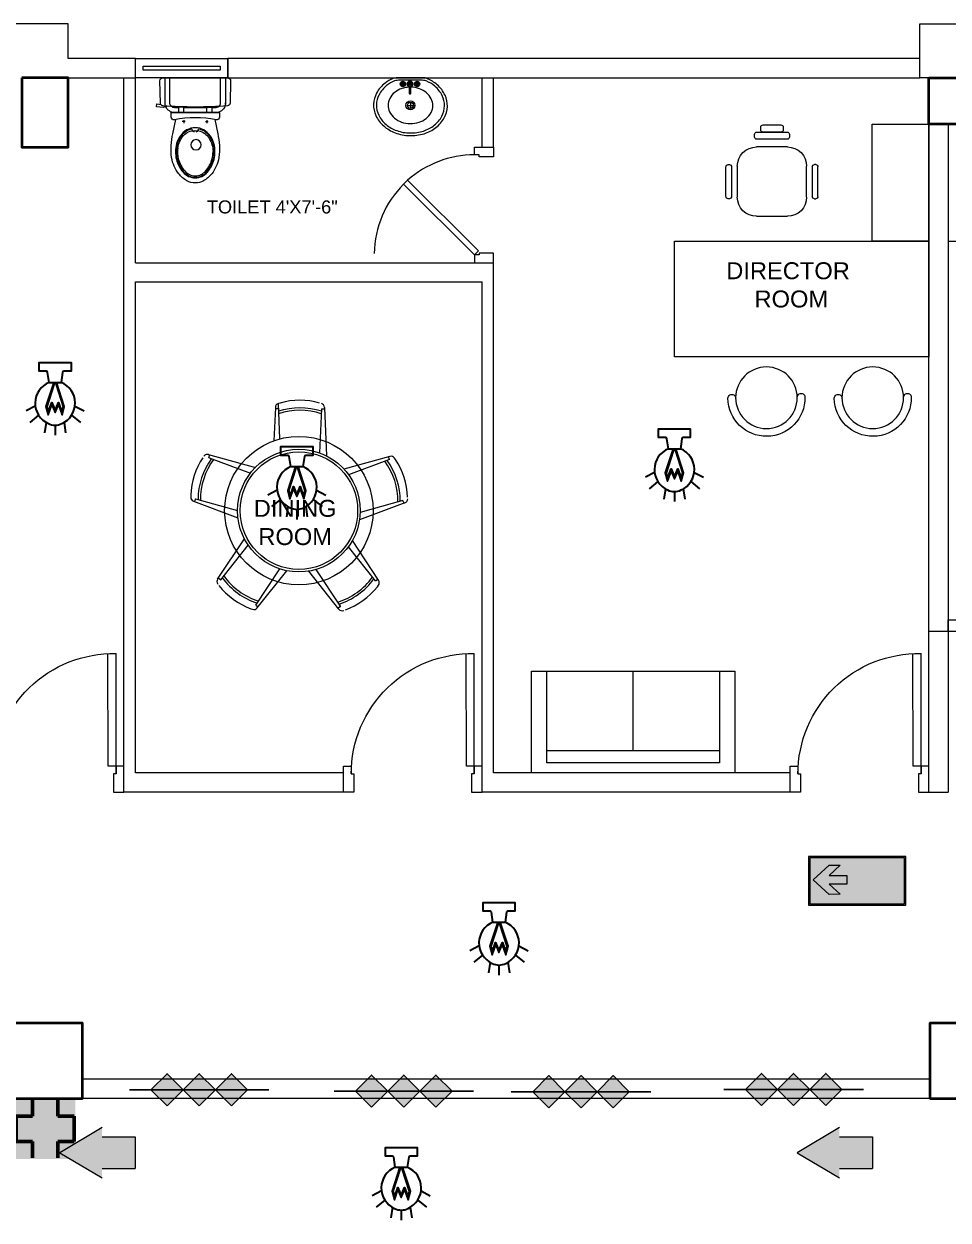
# Model space of a CAD drawing. Header units: inches. Extents: x -250485 to 735580, y -140410 to 288049.
# Drawn here: x 31595.5 to 31835.4, y 21555.8 to 21866.4 of the extents above; entities that cross this region are included whole.
import ezdxf

# ---------------------------------------------------------------- set-up
doc = ezdxf.new("R2010")
doc.units = ezdxf.units.IN
doc.header["$MEASUREMENT"] = 0
doc.layers.get('0').update_dxf_attribs({"lineweight": 0})
for name, color, linetype, lineweight in [('A column', 106, 'Continuous', 40), ('A toilet', 30, 'Continuous', 0), ('coloum', 220, 'Continuous', 0), ('DIM 01', 250, 'Continuous', 9), ('DOOR', 222, 'Continuous', 0), ('Emergency Light', 251, 'Continuous', 15), ('evacuation plan', 162, 'Continuous', 13), ('FIXTURE', 152, 'Continuous', 0), ('FURNITURE', 144, 'Continuous', 0), ('ILLUSTR-FURNITURE', 34, 'Continuous', 0), ('Layer1', 134, 'Continuous', 0), ('wall', 7, 'Continuous', 0), ('WIN-1', 8, 'Continuous', 0)]:
    doc.layers.add(name, color=color, linetype=linetype, lineweight=lineweight)
doc.layers.add('fire rated wall', color=7, linetype='Continuous')
doc.styles.add('style1', font='arial.ttf')

# ---------------------------------------------------------------- blocks, each defined once
blk = doc.blocks.new('COMOD-S')
at = {"layer": 'FIXTURE'}
for p, q in [((-7.851774782912543, -1.02650963072e-05), (-7.851735903147612, -5.420270793580356)), ((-2.980266820119254, -7.761531723411053), (2.98028739128722, -7.761575710377201)), ((-2.635248372074528, -11.37153187333865), (-3.357251115464293, -11.37153156077079)), ((-2.996256446642775, -11.01053720399181), (-2.996256795457981, -11.7325399841543)), ((2.635307008229659, -11.3715342267908), (3.357309787341478, -11.371534575606)), ((2.996315431087822, -11.01053990625917), (2.996315119045277, -11.73254264964896))]:
    blk.add_line(p, q, dxfattribs=at)
for points in [[(8.466115413330696, -3.7910016317e-06), (-8.466115413330696, 3.7910016317e-06, 0.4212030000000001), (-9.187939493455216, -0.7391849111321563), (-9.049432809192096, -6.556258540615999, 0.384529), (-8.384318590469347, -7.258913271814094, 0.020097), (-3.09528863056e-05, -7.580994494571768, 0.020097), (8.3842707549785, -7.258920782898599, 0.384529), (9.049371827989999, -6.556266664228589), (9.187897519005816, -0.7391931550439494, 0.4212030000000001)], [(6.277009058444889, -9.025002807595227), (-6.276989580476452, -9.024997192405408), (-6.276990126813558, -10.20236750194419, 0.472458), (-5.415280292526064, -10.91072351929585, -0.09765599999999999), (5.415339400422283, -10.91075589607317, 0.472458), (6.27700851315842, -10.20240066145447)], [(4.34377398051e-05, -25.95593637098375, -0.221073), (-3.15402373388872, -24.51771327987967, -0.102493), (-4.909556629451429, -21.19073525580029, -0.121565), (-4.837353099521152, -17.03922980011975, -0.187395), (-2.2381608974284, -13.5375403115363, -0.126952), (7.9815123115e-06, -12.95994185797292, -0.126952), (2.23820383269566, -13.53754232142648, -0.187395), (4.837406684684708, -17.03923413299333, -0.121565), (4.909606475883066, -21.1907396511873, -0.102493), (3.154056837189386, -24.5177161187313, -0.221073)]]:
    blk.add_lwpolyline(points, format="xyb", close=True, dxfattribs=at)
for points in [[(-6.201606088070037, -7.407861986328043, -0.203745), (-6.588310735445219, -6.498063157105434), (-6.588307850365026, -3.83562794468e-05)], [(6.201558159596827, -7.407826237494987, 0.203745), (6.588222295550308, -6.498041533187915), (6.588225217403162, -3.04869238335e-05)], [(7.718013248640176, -7.309281222153571, 0.08190599999999999), (7.851730562702413, -6.498042080050254), (7.85173348350463, -1.72792242665e-05)], [(-7.851735903147612, -5.420270793580356), (-7.851777859736017, -6.859029542475241), (-7.85177770371476, -6.497993731843053, 0.081902), (-7.717992248807689, -7.309232988992448)], [(-7.717992248807689, -7.309232988992448, 0.32142), (-5.324776090717392, -9.024997604784856), (5.324726689235291, -9.025043693573023, 0.300027), (7.647574199494102, -7.493317619853313)], [(-6.276906213111432, -7.328554441320988, 0.216674), (-5.324775507607597, -7.761530672762773), (-4.316073134046177, -7.761531109307043)], [(4.316121250060092, -7.761534990401856), (5.324754780418345, -7.761535426946237, 0.194092), (6.201558159596827, -7.407826237494987)], [(7.647574199494102, -7.493317619853313, 0.019656), (7.718013248640176, -7.309281222153571)], [(-5.081139350582986, -10.84700499755388), (-5.831512102264441, -14.49862078895069, 0.088113), (-6.132440064266348, -20.7227666365477, 0.124068), (-4.269080217422185, -24.95422775169004, 0.086475), (-2.145060718128746, -26.76851037853658, 0.130408), (1.5242279972e-06, -27.2916325081535, 0.130408), (2.145064256712146, -26.76851230752675, 0.086475), (4.269085398694159, -24.95423159233485, 0.124068), (6.13246280764963, -20.72277216243242, 0.088113), (5.831526660572336, -14.49862601802727), (5.08129490011143, -10.84703708592826)], [(0.9930740336199846, -13.25269704393243, -0.0697732393912804), (2.146443237310279, -13.69294900560086, -0.1871332995438466), (4.663240878065871, -17.08625627997013, -0.121388513030184), (4.734873098961841, -21.14558276010984, -0.1023053514381768), (3.015942512575048, -24.40165003657885, -0.2210534200952629), (4.29246401272e-05, -25.7755312682813, -0.2210533616865937), (-3.015909496977208, -24.40164708056047, -0.1023053344524299), (-4.734823147158879, -21.14557880616041, -0.0599717618598455), (-4.945664853749312, -19.12849178141746, -0.0599717618598455)], [(0.1805047015564867, -14.11514085326325), (0.5699227389945066, -13.92748282471564, 0.8011979999999999), (0.6137147694819021, -13.79024049899715, 0.05862000000000001), (7.6174626713e-06, -13.71803857288148, 0.05862000000000001), (-0.6136582635161291, -13.79023993164708, 0.8011979999999999), (-0.5698663517520118, -13.92748233196153), (-0.1804622669231435, -14.11514069671659)], [(4.522014138565877, -18.16309195017833, -0.0897705695492494), (4.395593080661743, -21.05791272869951, -0.101916724961176), (2.74781518860687, -24.17624161973149, -0.221014495011988), (4.19298187853e-05, -25.42524884514285, -0.2210143090572897), (-2.747782363543984, -24.17623840966832, -0.1019166720155177), (-4.395542925498643, -21.05790963129453, -0.0334453936276235), (-4.620762850806386, -19.13303650026785)]]:
    blk.add_lwpolyline(points, format="xyb", dxfattribs=at)
for points in [[(-2.980294910776962, -9.024998655958484), (-2.980294314008745, -7.646667335583628), (-4.316100592213643, -7.646666721479733), (-4.316101225229231, -9.024998077576583)], [(2.98024550929486, -9.0250013445675), (2.980246142835767, -7.646669987419841), (4.316093755119936, -7.646670602049084), (4.316093122629695, -9.025001922949286)]]:
    blk.add_lwpolyline(points, close=True, dxfattribs=at)
blk.add_lwpolyline([(7.237802694695232, -7.34281354611403), (8.328965995389014, -7.743524234934966), (10.04444044629162, -7.502490187510147), (9.943540244709196, -6.787565707807742), (8.935085672323055, -6.929296975579404)], dxfattribs=at)
at = {"layer": 'FIXTURE', "ltscale": 18}
blk.add_circle((-0.1938588418997824, -17.3916286562453), 1.341321382403588, dxfattribs=at)
at = {"layer": 'FIXTURE'}
for centre, radius, start, end in [((2.119305822103763, -19.12849178141715), 7.064970675853075, 148.9731849255944, 180.0368558020452), ((0.1405359810744602, -17.78203570517841), 4.677211225803253, 104.2498137979387, 150.6134119343082), ((-0.0729190475759603, -17.7244533774863), 4.042361672167412, 101.8533455647523, 150.0042825222718), ((-1.064489489191648, -13.53075305738751), 0.2870913238105646, 304.1687357487759, 79.21346844873446), ((1.064518665142938, -13.53075969529384), 0.2870943633295157, 100.783569949685, 235.8283026496436), ((0.0729513634870864, -17.7244996872725), 4.042402676441675, 29.99608747221003, 78.14702442972947), ((-0.1404900130130269, -17.78205171439006), 4.677225209080179, 29.3866667455403, 75.75026488190983), ((-2.119260924242231, -19.12846508908531), 7.064963744343059, 359.9628917894615, 31.02656266591223), ((2.185786186352961, -19.3362908603602), 6.809583109864465, 147.7593090770339, 178.2895653485056), ((-2.185741551261759, -19.33626369667218), 6.809575489058513, 1.710173019122171, 32.24042929059386)]:
    blk.add_arc(centre, radius, start, end, dxfattribs=at)
blk = doc.blocks.new('Faucet - Bathroom top')
for p, q in [((-4.10699999999997, 0.125), (-4.375, 0.125)), ((-3.75, 0.4787999999999784), (-3.75, 0.75)), ((-3.5, 0.4819999999999709), (-3.5, 0.75)), ((-3.146099999999989, 0.125), (-2.875, 0.125)), ((3.143000000000029, 0.125), (2.875, 0.125)), ((3.5, 0.4787999999999784), (3.5, 0.75)), ((3.75, 0.4819999999999709), (3.75, 0.75)), ((4.103900000000009, 0.125), (4.375, 0.125)), ((-4.103900000000009, -0.125), (-4.375, -0.125)), ((-3.75, -0.4820999999999458), (-3.75, -0.75)), ((-3.5, -0.4788999999999533), (-3.5, -0.75)), ((-3.142999999999971, -0.125), (-2.875, -0.125)), ((-0.5, -0.863899999999944), (-0.5, -4.5)), ((0.5, -4.5), (0.5, -0.8631000000000312)), ((3.146099999999989, -0.125), (2.875, -0.125)), ((3.5, -0.4820999999999458), (3.5, -0.75)), ((3.75, -0.4788999999999533), (3.75, -0.75)), ((4.107000000000027, -0.125), (4.375, -0.125))]:
    blk.add_line(p, q)
for centre, radius in [((-3.625, 0), 1.375), ((-4.625, 0), 0.2795085), ((-3.625, 0), 0.5), ((-3.625, 1), 0.2795085), ((-2.625, 0), 0.2795085), ((0, 0), 0.5), ((3.625, 0), 1.375), ((2.625, 0), 0.2795085), ((3.625, 0), 0.5), ((3.625, 1), 0.2795085), ((4.625, 0), 0.2795085), ((-3.625, -1), 0.2795085), ((3.625, -1), 0.2795085)]:
    blk.add_circle(centre, radius)
for centre, radius, start, end in [((-3.625, 0), 1, 105.2407, 164.2093), ((-3.625, 0), 1, 16.44125, 74.07886999999998), ((0, 0), 1.5, 289.6514, 250.3603), ((0, 0), 1, 300.3431, 239.7554), ((3.625, 0), 1, 106.12, 164.0884), ((3.625, 0), 1, 16.23422, 73.90469), ((-3.625, 0), 1, 196.2341999999999, 253.9047), ((-3.625, 0), 1, 286.12, 344.0883999999999), ((0, -4.5), 0.5, 180, 0), ((3.625, 0), 1, 196.4413, 254.0789), ((3.625, 0), 1, 285.2407, 344.2093)]:
    blk.add_arc(centre, radius, start, end)
blk = doc.blocks.new('basin')
at = {"layer": 'A toilet'}
for p, q in [((4321.585429661523, -53481.96065603718), (4321.585429661526, -53486.66968411788)), ((4322.015111663258, -53482.45450013458), (4322.015111663258, -53486.24514887086)), ((4325.97752775075, -53484.31515196306), (4327.057027750757, -53484.31515196306)), ((4326.517277750753, -53484.85490196307), (4326.517277750753, -53483.77540196307))]:
    blk.add_line(p, q, dxfattribs=at)
at = {"layer": 'A toilet', "linetype": 'Continuous'}
for points in [[(4321.706975991616, -53487.43063638335, 0.0622432835513497), (4322.544171038773, -53488.86111125143, 0.1044692796670951), (4324.308076104372, -53490.37349553737, 0.1176342565883402), (4326.304512904138, -53490.91830168731, 0.1176342565883282), (4328.331881214621, -53490.50314946206, 0.104469279667093), (4330.189489531055, -53489.1074565691, 0.0900157896014849), (4331.414056969378, -53487.05857043202, 0.0819199491592185), (4331.923334300977, -53484.48934440769, 0.0819199491592091), (4331.580511420397, -53481.89266224825, 0.0900157896014801), (4330.490384462733, -53479.76919267468, 0.1044692796670922), (4328.726479397134, -53478.25680838875, 0.1176342565883338), (4326.730042597367, -53477.71200223881, 0.1176342565883057), (4324.702674286887, -53478.12715446405, 0.1044692796670849), (4322.845065970451, -53479.52284735702, 0.0818522442142119), (4321.699913100272, -53481.37019987556)], [(4322.135639099201, -53487.17726593193, 0.0660250449331734), (4322.963799930147, -53488.57345923384, 0.1046781721811045), (4324.602128093552, -53489.93937277871, 0.1186217001863946), (4326.431425268786, -53490.40692152212, 0.1186217001863707), (4328.273171817396, -53489.99110950513, 0.1046781721811095), (4329.949341826996, -53488.67190782155, 0.0895620664691738), (4331.033350849789, -53486.76437510262, 0.0811846988912177), (4331.456801796278, -53484.38476562702, 0.0811846988912276), (4331.100578296767, -53481.99416804927, 0.0895620664691798), (4330.070755571358, -53480.05684469226, 0.1046781721811044), (4328.432427407954, -53478.69093114742, 0.1186217001864013), (4326.60313023272, -53478.22338240399, 0.1186217001863945), (4324.761383684111, -53478.63919442099, 0.1046781721811069), (4323.085213674509, -53479.95839610457, 0.0736776129340948), (4322.141965606093, -53481.50266844688, 0.0736776129340948)], [(4323.264479934072, -53484.57377003597, 0.0663237770797129), (4323.498409603296, -53485.84924257123, 0.0897179636261212), (4324.181590322683, -53487.12148112071, 0.1046074595377049), (4325.264304375833, -53488.01614412184, 0.1182825673856712), (4326.472485151465, -53488.32034114007, 0.1182825673854024), (4327.687166951088, -53488.04324054794, 0.1046074595377274), (4328.789618877415, -53487.17301565938, 0.0897179636260996), (4329.501081682685, -53485.91637430289, 0.0814360825277113), (4329.775645989705, -53484.35159238483, 0.0814360825277218), (4329.536145898211, -53482.7810613549, 0.0897179636261315), (4328.852965178822, -53481.50882280541, 0.1046074595376878), (4327.770251125672, -53480.61415980426, 0.1182825673856714), (4326.562070350041, -53480.30996278606, 0.1182825673856961), (4325.347388550418, -53480.58706337818, 0.1046074595377135), (4324.244936624091, -53481.45728826673, 0.0897179636261265), (4323.53347381882, -53482.71392962322, 0.0785252730733026), (4323.259873204086, -53484.22192158796, 0.0785252730733026)]]:
    blk.add_lwpolyline(points, format="xyb", dxfattribs=at)
at = {"layer": 'A toilet'}
for radius in [0.809625000005326, 0.5397500000035507]:
    blk.add_circle((4326.517277750753, -53484.31515196306), radius, dxfattribs=at)
for centre, radius, start, end in [((4323.344062955691, -53481.99531046215), 1.758974699227566, 159.183049911978, 181.1288853534349), ((4326.318616027099, -53482.54367425578), 4.304428165674111, 166.0045217061927, 178.812927957732), ((4324.237458691015, -53486.63626091036), 2.652239635487179, 180.7220536954967, 197.4282469705384), ((4326.440664521022, -53486.14675350485), 4.426646557486375, 181.2736737547328, 193.4618307479802)]:
    blk.add_arc(centre, radius, start, end, dxfattribs=at)
at = {"layer": 'A toilet', "xscale": 0.3518484480027837, "yscale": 0.3518484480027837, "zscale": 0.3518484480027837, "rotation": 90}
blk.add_blockref('Faucet - Bathroom top', (4322.688260156928, -53484.39784581197), dxfattribs=at)
blk = doc.blocks.new('30 door')
at = {"layer": 'DOOR'}
blk.add_lwpolyline([(-4.999999999999545, 28.00000000000068), (-4.999999999999545, 30), (0, 30), (0, 27.50000000000023), (-3.750000000000453, 27.5), (-3.750000000000453, 28.00000000000068), (-5.000000000001818, 28.00000000000068, 0.1816430964710889), (-22.3241161390597, 21.44543648263107), (-23.38477631083924, 20.38477631085152), (-5.000000000001818, 2.000000000030468), (-5.000000000001818, 0), (0, 0), (-4.547e-13, 2.5), (-3.750000000000453, 2.5), (-3.750000000000453, 1.999999999999317), (-5.000000000001818, 1.999999999998181), (-3.939339828221818, 3.060660171777954), (-22.3241161390597, 21.44543648263107), (-23.38477631083924, 20.38477631085152, 0.1947237237123861), (-30.99661788613685, 2.41935483871407, 0.1960840437780833)], format="xyb", dxfattribs=at)
blk = doc.blocks.new('A$C2FFA6C9D')
at = {"layer": 'FURNITURE'}
blk.add_circle((0, -8), 8, dxfattribs=at)
for centre, radius, start, end in [((0, -8), 10, 179.1700429986522, 359.1700429986521), ((-8.999055785068775, -7.869635218288749), 1, 359.1700429986521, 179.1700429986522), ((8.999055785126984, -8.13036478171125), 1, 359.1700429986521, 179.1700429986522)]:
    blk.add_arc(centre, radius, start, end, dxfattribs=at)
blk = doc.blocks.new('A$C28A26137')
at = {"layer": 'FURNITURE'}
for p, q in [((2.328324876842088, 0), (-2.328324876842088, 0)), ((-4.535838623880409, -2.469744557660305), (-4.535838623880409, -3.139489115332253)), ((3.935838623903691, -1.869744557683588), (-3.935838623903691, -1.869744557683588)), ((-2.928324876818805, -0.6000000000058208), (-2.928324876818805, -1.269744557677768)), ((-2.328324876842088, -1.869744557683588), (2.328324876842088, -1.869744557683588)), ((2.928324876818805, -1.269744557677768), (2.928324876818805, -0.6000000000058208)), ((4.535838623880409, -3.139489115332253), (4.535838623880409, -2.469744557660305)), ((-4, -5.739489115338074), (4, -5.739489115338074)), ((-3.935838623903691, -3.739489115338074), (3.935838623903691, -3.739489115338074)), ((-11.94671862793621, -18.56856325059198), (-11.94671862793621, -10.91041498008417)), ((-11.34671862795949, -10.31041498010745), (-11.07335931400303, -10.31041498010745)), ((-10.4733593139681, -10.91041498008417), (-10.4733593139681, -18.56856325059198)), ((-9, -18.73948911533807), (-9, -10.73948911533807)), ((9, -10.73948911533807), (9, -18.73948911533807)), ((10.47335931402631, -10.91041498008417), (10.47335931402631, -18.56856325059198)), ((11.34671862795949, -10.31041498010745), (11.07335931400303, -10.31041498010745)), ((11.94671862799441, -18.56856325059198), (11.94671862799441, -10.91041498008417)), ((-11.07335931400303, -19.1685632505978), (-11.34671862795949, -19.1685632505978)), ((11.07335931400303, -19.1685632505978), (11.34671862795949, -19.1685632505978)), ((4, -23.73948911533807), (-4, -23.73948911533807))]:
    blk.add_line(p, q, dxfattribs=at)
for centre, radius, start, end in [((-3.935838623903691, -2.469744557660305), 0.5999999999992252, 90, 180), ((-2.328324876842088, -0.6000000000058208), 0.6000000000001365, 90, 180), ((-2.328324876842088, -1.269744557677768), 0.5999999999985448, 180, 270), ((2.328324876842088, -0.6000000000058208), 0.5999999999985448, 0, 90), ((2.328324876842088, -1.269744557677768), 0.6000000000002466, 270, 0), ((3.935838623903691, -2.469744557660305), 0.5999999999985448, 0, 90), ((-4, -10.73948911533807), 5, 90, 180), ((-3.935838623903691, -3.139489115332253), 0.5999999999985448, 180, 270), ((3.935838623903691, -3.139489115332253), 0.6000000000002501, 270, 0), ((4, -10.73948911533807), 5.000000000000006, 0, 90), ((-11.34671862795949, -10.91041498008417), 0.5999999999985448, 90, 180), ((-11.07335931400303, -10.91041498008417), 0.6000000000001391, 0, 90), ((11.07335931400303, -10.91041498008417), 0.5999999999992279, 90, 180), ((11.34671862795949, -10.91041498008417), 0.6000000000003638, 0, 90), ((-11.34671862795949, -18.56856325059198), 0.6000000000001382, 180, 270), ((-11.07335931400303, -18.56856325059198), 0.5999999999985448, 270, 0), ((11.07335931400303, -18.56856325059198), 0.5999999999985448, 180, 270), ((11.34671862795949, -18.56856325059198), 0.6000000000001365, 270, 0), ((-4, -18.73948911533807), 5.000000000000006, 180, 270), ((4, -18.73948911533807), 5, 270, 0)]:
    blk.add_arc(centre, radius, start, end, dxfattribs=at)
blk = doc.blocks.new('FURN_GEN_066')
at = {"layer": 'ILLUSTR-FURNITURE'}
for p, q in [((-11855.1638412011, 14958.24549422936), (-11806.6638412011, 14958.24549422936)), ((-11855.1638412011, 14928.24548422936), (-11855.1638412011, 14958.24549422936)), ((-11850.6638412011, 14955.24549422936), (-11799.6638412011, 14955.24549422936)), ((-11850.6638412011, 14928.24548422936), (-11850.6638412011, 14955.24549422936)), ((-11806.6638412011, 14958.24549422936), (-11795.1638412011, 14958.24549422936)), ((-11799.6638412011, 14955.24549422936), (-11799.6638412011, 14928.24548422936)), ((-11795.1638412011, 14958.24549422936), (-11795.1638412011, 14928.24548422936)), ((-11850.6638412011, 14951.74549422936), (-11799.6638412011, 14951.74549422936)), ((-11825.1638412011, 14951.74549422936), (-11825.1638412011, 14928.24548422936)), ((-11795.1638412011, 14928.24548422936), (-11855.1638412011, 14928.24548422936))]:
    blk.add_line(p, q, dxfattribs=at)
blk = doc.blocks.new('125')
at = {"layer": 'WIN-1'}
for p, q in [((1850.000957288838, -2698.497259451859), (1849.616986166667, -2707.151648989489)), ((1850.722771168392, -2698.82846639771), (1849.98626256056, -2698.82846639771)), ((1850.691213020542, -2697.52127518606), (1851.097904708338, -2706.687767364041)), ((1851.244709961724, -2697.352698977127), (1850.792867374497, -2697.485854202725)), ((1861.981100198962, -2698.854878694627), (1861.473206859638, -2710.302371873993)), ((1862.008710318667, -2698.82846639771), (1862.745218926506, -2698.82846639771)), ((1862.730524198225, -2698.497259451859), (1863.288846242838, -2711.08137367982)), ((1832.669760862856, -2710.723671762942), (1844.810495701277, -2714.081381099819)), ((1832.76170463139, -2711.512506131574), (1832.989298307711, -2710.812044820781)), ((1832.778292222276, -2711.54692676444), (1843.508557532576, -2715.567431969801)), ((1879.714167526072, -2711.20203756362), (1867.812632053046, -2714.493592589955)), ((1879.622223757538, -2711.990871932249), (1879.394630081213, -2711.290410621459)), ((1879.605636166652, -2712.025292565119), (1869.032806600855, -2715.98680843406)), ((1881.187049936583, -2712.031228010048), (1880.920784753362, -2711.642647400728)), ((1828.031907371754, -2721.293641599743), (1828.018918478505, -2721.764516664265)), ((1828.736108356821, -2722.830209321732), (1840.299380315242, -2727.162832398189)), ((1829.274157636471, -2722.246072102953), (1829.046563960146, -2722.946533413739)), ((1829.307809219772, -2722.227975167298), (1840.189928621617, -2725.237594799616)), ((1883.647820032107, -2723.30857512241), (1871.852147193924, -2727.728276096725)), ((1883.076119169156, -2722.706340967973), (1872.031958512496, -2725.760775633444)), ((1883.109770752457, -2722.724437903627), (1883.337364428778, -2723.424899214417)), ((1835.00848322771, -2743.091325802212), (1841.953547961642, -2732.58239006879)), ((1876.813092435539, -2743.386972126089), (1870.00486085868, -2733.085085701608)), ((1835.824983295941, -2743.242506131781), (1842.964545305335, -2734.279821821274)), ((1875.996592367308, -2743.538152455658), (1868.961782871287, -2734.706969728414)), ((1844.910825753876, -2749.843757080231), (1851.135903946749, -2740.424270124993)), ((1845.306919188439, -2750.573577499625), (1853.000736143684, -2740.91510651472)), ((1866.51465647481, -2750.869223823498), (1858.666207696027, -2741.016635017775)), ((1866.910749909373, -2750.139403404104), (1860.592976585664, -2740.579654664413)), ((1835.787121481277, -2743.247645307671), (1835.191273501034, -2742.814736409801)), ((1876.034454181976, -2743.543291631544), (1876.630302162219, -2743.110382733674)), ((1876.479631153779, -2745.044000479858), (1876.766912807754, -2744.67068923033)), ((1843.627946371867, -2750.768486896148), (1844.07176138159, -2750.92634846488)), ((1844.917638051331, -2749.881353898472), (1845.51348603157, -2750.314262796346)), ((1866.903937611922, -2750.177000222346), (1866.308089631679, -2750.60990912022))]:
    blk.add_line(p, q, dxfattribs=at)
for radius in [19.27446198990906, 15.92443494610229, 15.25442953734093]:
    blk.add_circle((1856.11424895914, -2725.298011192587), radius, dxfattribs=at)
for centre, radius, start, end in [((1851.105362077091, -2698.546258811552), 1.105491236313441, 106.419920383128, 177.4596120917207), ((1850.722771168392, -2698.85610367862), 0.0276372809078361, 2.540387908279255, 90), ((1856.36873668732, -2716.764852932975), 18.13647275945205, 72.07022253331351, 107.9493923058112), ((1856.365740743531, -2715.787036459198), 19.13242678467909, 74.47478826128562, 105.5252117387143), ((1861.626119409972, -2698.546258811552), 1.105491236313441, 2.540387908279255, 73.58007961687198), ((1862.008710318667, -2698.85610367862), 0.0276372809078361, 90, 177.4596120917207), ((1856.36873668732, -2716.764852932975), 17.53346789156683, 71.52713341439835, 108.4932100724716), ((1847.14648969796, -2722.119775466563), 19.13242678467909, 146.4747882611882, 177.5252117389307), ((1832.375082174945, -2711.789164768296), 1.105491236313441, 74.54038790827879, 145.5800796167621), ((1832.787989247488, -2711.521046521051), 0.0276372809078361, 162.000000000004, 249.4596120918587), ((1880.008846213983, -2712.267530568974), 1.105491236313441, 34.41992038323784, 105.4596120917212), ((1848.077374224627, -2722.419088062474), 18.13647275945205, 144.0702225332676, 179.9493923058234), ((1848.077374224627, -2722.419088062474), 17.53346789156683, 143.5271334143996, 180.4932100723755), ((1864.308405759388, -2722.903152486877), 17.53346789156683, 359.5271334144693, 36.49321007259443), ((1864.308405759388, -2722.903152486877), 18.13647275945205, 0.0702225331288367, 35.94939230607284), ((1879.595939141436, -2711.999412321726), 0.0276372809078361, 290.5403879081413, 17.99999999999593), ((1865.237438690969, -2722.598141267234), 19.13242678467909, 2.474788261069266, 33.52521173881176), ((1829.123989365391, -2721.794999586095), 1.105491236313441, 178.4199203829424, 249.4596120918587), ((1829.300442252574, -2722.25461249243), 0.0276372809078361, 74.54038790827879, 162.000000000004), ((1883.083486136354, -2722.732978293105), 0.0276372809078361, 17.99999999999593, 105.4596120917212), ((1883.259939023537, -2722.273365386773), 1.105491236313441, 290.5403879081413, 1.580079617057629), ((1850.892699481708, -2732.051897106787), 17.53346789156683, 215.5271334144491, 252.4932100724793), ((1860.924028642661, -2732.351065373813), 17.53346789156683, 287.5271334144372, 324.4932100726293), ((1835.930766571073, -2743.700837334607), 1.105491236313441, 146.5403879083023, 217.5800796168481), ((1850.320377148415, -2732.84472822303), 19.13242678467909, 218.474788261229, 249.5252117387555), ((1835.803366267406, -2743.225286277739), 0.0276372809078361, 233.9999999999613, 321.4596120917741), ((1850.892699481708, -2732.051897106787), 18.13647275945205, 216.0702225333281, 251.9493923059539), ((1860.924028642661, -2732.351065373813), 18.13647275945205, 288.0702225333085, 323.9493923057432), ((1861.501198514838, -2733.1403745469), 19.13242678467909, 290.4747882612446, 321.525211738771), ((1876.018209395843, -2743.520932601609), 0.0276372809078361, 218.5403879082259, 306.0000000000387), ((1875.890809092176, -2743.996483658481), 1.105491236313441, 322.4199203831519, 33.45961209169769), ((1844.442238047071, -2749.884783337825), 1.105491236313441, 250.4199203831818, 321.4596120917741), ((1844.93388283746, -2749.858994868541), 0.0276372809078361, 146.5403879083023, 233.9999999999613), ((1867.379337616177, -2750.180429661698), 1.105491236313441, 218.5403879082259, 289.5800796168182), ((1866.887692825792, -2750.154641192414), 0.0276372809078361, 306.0000000000387, 33.45961209169769)]:
    blk.add_arc(centre, radius, start, end, dxfattribs=at)
blk = doc.blocks.new('A$C2D517346')
at = {"layer": 'DOOR'}
for p, q in [((2.251244509592652, 5.252903855754993), (2.251244509592652, 39.991895895364)), ((4.502489019185304, 7.504148365347646), (4.587138908733322, 39.9936212849716)), ((0, 7.504148365347646), (4.502489019185304, 7.504148365347646))]:
    blk.add_line(p, q, dxfattribs=at)
for points in [[(0, 7.504148365347646), (2.251244509592652, 7.504148365347646), (2.251244509592652, 5.252903855754993), (3.001659346104133, 5.252903855754993), (3.001659346104133, 0), (0, 0)], [(40, 7.504148365347646), (37.74875549040735, 7.504148365347646), (37.74875549040735, 5.252903855754993), (36.99834065389587, 5.252903855754993), (36.99834065389587, 0), (40, 0)]]:
    blk.add_lwpolyline(points, close=True, dxfattribs=at)
blk.add_arc((3.001659346104133, 5.252903855754993), 34.74709614430321, 0, 91.2374831492882, dxfattribs=at)
blk = doc.blocks.new('A$C16DB04AD')
at = {"layer": 'Emergency Light', "color": 154, "lineweight": 30}
for p, q in [((-6.537825528983376, -14.3932823043433), (-9.586205916086328, -15.97797261748929)), ((6.53782552893972, -14.3932823043433), (9.58620591602812, -15.97797261748929)), ((-5.430884954985231, -17.39914926863275), (-8.325307155027986, -19.7678718053503)), ((5.430884954927024, -17.39914926863275), (8.32530715498433, -19.7678718053503)), ((-2.947855078673456, -19.77826723671751), (-3.460393636632944, -23.21708098362433)), ((-2.91038304567337e-11, -20.70360844238894), (-2.91038304567337e-11, -24)), ((2.9478550786298, -19.77826723671751), (3.460393636589288, -23.21708098362433))]:
    blk.add_line(p, q, dxfattribs=at)
blk.add_lwpolyline([(-1.99680266190262, -6.567560826137196), (-2.489697232274921, -3.279178763215896, 0.3712780056704896), (-2.944603238065611, -2.887376694125123), (-5.249217542688712, -2.887376694125123), (-5.249217542688712, 0), (5.249217542688712, 0), (5.249217542688712, -2.887376694125123), (2.944603238065611, -2.887376694125123, 0.3712780056704896), (2.489697232274921, -3.279178763215896), (1.99680266190262, -6.567560826137196)], format="xyb", dxfattribs=at)
at = {"layer": 'Emergency Light', "color": 1, "lineweight": 30}
blk.add_lwpolyline([(-0.4329040910961339, -6.573705076996703), (-3.010552231469774, -14.48153607931454), (-2.28318827264593, -17.27446631714702), (-1.096346872873255, -13.9076215242967), (0, -16.50271311466349), (1.096346872873255, -13.9076215242967), (2.283188272660482, -17.27446631714702), (3.010552231469774, -14.48153607931454), (0.4273372012394248, -6.573705076996703)], dxfattribs=at)
blk.add_lwpolyline([(0.4273372012394248, -7.282025628781412, 0.6903614861504281), (-0.4329040910961339, -7.282025628781412), (-2.747414040059084, -14.4957025636686), (-2.247088542950223, -16.41685110662365), (-1.117494048405206, -13.21240496687824), (0, -15.85755266516935), (1.117494048405206, -13.21240496687824), (2.247088542950223, -16.41685110662365), (2.747414040073636, -14.4957025636686), (0.4273372012394248, -7.282025628781412)], format="xyb", dxfattribs=at)
at = {"layer": 'Emergency Light', "color": 154, "lineweight": 30}
blk.add_lwpolyline([(-2.021739374991739, -6.577722929127049), (1.99680266190262, -6.567560826137196)], dxfattribs=at)
for centre, radius, start, end in [((0.7757337109651417, -13.40674541570479), 7.379797001880024, 112.0671366794404, 245.9766584055333), ((-0.7757337109651417, -13.40674541570479), 7.379797001880024, 294.0233415944667, 67.93286331978692), ((-2.91038304567337e-11, -15.96131014602724), 4.742298296318141, 241.9689034068913, 298.0310965931087)]:
    blk.add_arc(centre, radius, start, end, dxfattribs=at)
blk = doc.blocks.new('TV')
h = blk.add_hatch(color=255)
h.dxf.hatch_style = 1
h.paths.add_polyline_path([(-39214.09752371933, 44792.02226556549), (-39355.43260178989, 44792.02226556549), (-39355.43260178989, 44721.35472653022), (-39214.09752371933, 44721.35472653022)])
at = {"true_color": 0x00823c}
h = blk.add_hatch(color=116, dxfattribs=at)
h.dxf.hatch_style = 1
h.paths.add_polyline_path([(-39216.09446873587, 44790.02532054895), (-39353.43565677335, 44790.02532054895), (-39353.43565677335, 44723.35167154676), (-39216.09446873587, 44723.35167154676)])
h = blk.add_hatch(color=7)
h.dxf.hatch_style = 1
edge = h.paths.add_edge_path()
edge.add_line((-39281.56887870257, 44787.3598916077), (-39281.5777563763, 44762.26862643366))
edge.add_line((-39281.5777563763, 44762.26862643365), (-39275.22509325473, 44762.2535817412))
edge.add_line((-39275.22509325472, 44762.25358174121), (-39270.10095116873, 44768.84651616378))
edge.add_arc((-39265.30688658024, 44765.00578479077), 6.142822865613082, 450.8447529258195, 501.3002810123936, ccw=False)
edge.add_line((-39265.39745135889, 44771.14794001342), (-39253.91832419514, 44771.14794001342))
edge.add_arc((-39254.32685174044, 44758.00025215698), 13.15403324937041, 436.4591664838054, 448.22026687889456, ccw=False)
edge.add_arc((-39252.36031456495, 44766.83734607761), 4.105151745158206, 397.36724743215404, 434.26418963239394, ccw=False)
edge.add_line((-39249.0976972216, 44769.32885143014), (-39244.90793997719, 44762.3541776294))
edge.add_arc((-39246.80066585716, 44761.10760209859), 2.266354299456262, 210.729981930687, 393.36945482454, ccw=False)
edge.add_line((-39248.74879000689, 44759.94951138198), (-39252.53581505697, 44766.31310277264))
edge.add_arc((-39253.31482502951, 44765.83029455123), 0.9164934893372705, 391.789457232346, 448.7110226717414)
edge.add_line((-39253.29420850778, 44766.7465561269), (-39258.08282412243, 44766.7465561269))
edge.add_line((-39258.08282412243, 44766.7465561269), (-39254.24427705004, 44759.16176721964))
edge.add_line((-39254.24427705004, 44759.16176721964), (-39253.22818217762, 44755.03985835888))
edge.add_line((-39253.22818217761, 44755.03985835888), (-39252.48372349542, 44746.0499207976))
edge.add_arc((-39251.83585897721, 44745.9634183813), 0.653613878371987, 532.3948879559485, 625.8979717152142)
edge.add_line((-39251.88261377794, 44745.31147889746), (-39244.4117076297, 44745.31020830906))
edge.add_arc((-39244.25008806474, 44726.89778106575), 18.41313655719135, 438.6405796484934, 450.5029147444431, ccw=False)
edge.add_arc((-39241.66244153447, 44739.0627623867), 5.978446100355284, 368.58577458372224, 439.99110428515894, ccw=False)
edge.add_line((-39235.75099302629, 44739.95528370859), (-39254.77784634983, 44739.98366561488))
edge.add_arc((-39254.95358047848, 44743.0524874133), 3.073849331776222, 195.9243380056432, 273.27742704906575, ccw=False)
edge.add_line((-39257.90947038367, 44742.20912237796), (-39258.93158203815, 44752.53380089641))
edge.add_line((-39258.93158203815, 44752.53380089641), (-39268.74834303719, 44733.65100530256))
edge.add_arc((-39271.40620312939, 44735.02505159142), 2.992026649896997, 269.86886229427677, 332.6621823704491, ccw=False)
edge.add_line((-39271.41305122835, 44732.03303277843), (-39276.08909948017, 44732.03528412569))
edge.add_line((-39276.08909948016, 44732.03528412569), (-39264.49691245628, 44755.67217897202))
edge.add_line((-39264.49691245629, 44755.67217897202), (-39268.13062493504, 44763.48447030332))
edge.add_line((-39268.13062493503, 44763.48447030334), (-39272.00998739745, 44758.54825756775))
edge.add_arc((-39273.82122141514, 44760.19067500587), 2.445016095634157, 270.4455327933086, 317.7984251281515, ccw=False)
edge.add_line((-39273.80220912694, 44757.74573283052), (-39281.5793556717, 44757.74848450402))
edge.add_line((-39281.5793556717, 44757.74848450402), (-39281.58914082788, 44730.0923714433))
edge.add_line((-39281.58914082788, 44730.09237144331), (-39277.37023450116, 44725.87559803182))
edge.add_line((-39277.37023450115, 44725.87559803182), (-39270.00747621599, 44725.87559803182))
edge.add_line((-39270.00747621601, 44725.87559803182), (-39275.09625534004, 44730.72274867513))
edge.add_line((-39275.09625534003, 44730.72274867513), (-39270.11820377428, 44730.72142676166))
edge.add_arc((-39273.11955241013, 44722.03799617719), 9.187494780908388, 402.12541248889875, 430.9327578233681, ccw=False)
edge.add_line((-39266.30538586515, 44728.20056014411), (-39263.8867410202, 44725.87559803182))
edge.add_line((-39263.88674102021, 44725.87559803182), (-39237.30514029189, 44725.87559803182))
edge.add_line((-39237.30514029189, 44725.87559803182), (-39241.47013271648, 44730.0405904564))
edge.add_line((-39241.47013271647, 44730.0405904564), (-39241.47013271647, 44738.70827739405))
edge.add_line((-39241.47013271647, 44738.70827739405), (-39233.77176810897, 44738.65248748953))
edge.add_arc((-39264.83271212356, 44726.94453010118), 33.19425416068244, 380.6531828263085, 389.0926634476354)
edge.add_arc((-39241.519468704, 44739.34393680179), 6.811861026646437, 393.3055587986269, 450.2478039045531)
edge.add_line((-39241.54892987046, 44746.15573411866), (-39241.54892987046, 44787.3598916077))
edge.add_line((-39241.54892987046, 44787.3598916077), (-39281.56887870256, 44787.3598916077))
edge = h.paths.add_edge_path(flags=16)
edge.add_arc((-39267.05894563422, 44776.91138899013), 4.761599548305141, 180, 540, ccw=False)
h = blk.add_hatch(color=7)
h.dxf.hatch_style = 1
h.paths.add_polyline_path([(-39299.48937832614, 44764.50807087438), (-39299.48037293712, 44752.05361785125), (-39325.14348031431, 44752.06712593479), (-39309.25572272497, 44737.16320709655), (-39325.28756653875, 44737.15195036027), (-39348.44492441944, 44758.31911726618), (-39325.31233135856, 44779.36471142023), (-39309.17467422374, 44779.38497354554), (-39325.14348031431, 44764.48330605456)])
at = {"color": 255}
for points in [[(-39214.09752371933, 44792.0222655655), (-39355.43260178989, 44792.0222655655), (-39355.43260178989, 44721.35472653023), (-39214.09752371933, 44721.35472653023)], [(-39299.48937832614, 44764.50807087437), (-39299.48037293712, 44752.05361785124), (-39325.14348031431, 44752.06712593477), (-39309.25572272497, 44737.16320709654), (-39325.28756653875, 44737.15195036026), (-39348.44492441944, 44758.31911726617), (-39325.31233135856, 44779.36471142023), (-39309.17467422374, 44779.38497354554), (-39325.14348031431, 44764.48330605456), (-39299.48937832614, 44764.50807087437)]]:
    blk.add_lwpolyline(points, close=True, dxfattribs=at)
at = {"color": 116, "true_color": 0x00823c}
blk.add_lwpolyline([(-39216.09446873587, 44790.02532054896), (-39353.43565677335, 44790.02532054896), (-39353.43565677335, 44723.35167154676), (-39216.09446873587, 44723.35167154676)], close=True, dxfattribs=at)
blk = doc.blocks.new('er32')
at = {"lineweight": 53, "ltscale": 100000}
h = blk.add_hatch(color=98, dxfattribs=at)
h.paths.add_polyline_path([(-274598.7812167398, 140480.8244151031), (-274598.7812167398, 140402.5056517158), (-274520.4624533525, 140402.5056517158), (-274520.4624533525, 140480.8244151031)])
h.paths.add_polyline_path([(-274576.1972347049, 140479.1668751373), (-274543.0464353874, 140479.1668751373), (-274543.0464353874, 140458.2404330682), (-274522.1199933183, 140458.2404330682), (-274522.1199933183, 140425.0896337508), (-274543.0464353874, 140425.0896337508), (-274543.0464353874, 140404.1631916816), (-274576.1972347049, 140404.1631916816), (-274576.1972347049, 140425.0896337508), (-274597.123676774, 140425.0896337508), (-274597.123676774, 140458.2404330682), (-274576.1972347049, 140458.2404330682)], flags=16)
blk.add_hatch(color=7, dxfattribs=at).paths.add_polyline_path([(-274543.0464353874, 140425.0896337508), (-274522.1199933183, 140425.0896337508), (-274522.1199933183, 140458.2404330682), (-274543.0464353874, 140458.2404330682), (-274543.0464353874, 140479.1668751373), (-274576.1972347049, 140479.1668751373), (-274576.1972347049, 140458.2404330682), (-274597.123676774, 140458.2404330682), (-274597.123676774, 140425.0896337508), (-274576.1972347049, 140425.0896337508), (-274576.1972347049, 140404.1631916816), (-274543.0464353874, 140404.1631916816)])
at = {"color": 75, "lineweight": 53, "ltscale": 100000}
for p, q in [((-274576.1972347049, 140458.2404330682), (-274576.1972347049, 140479.1668751373)), ((-274543.0464353874, 140479.1668751373), (-274543.0464353874, 140458.2404330682)), ((-274597.123676774, 140425.0896337508), (-274597.123676774, 140458.2404330682)), ((-274597.123676774, 140458.2404330682), (-274576.1972347049, 140458.2404330682)), ((-274543.0464353874, 140458.2404330682), (-274522.1199933183, 140458.2404330682)), ((-274522.1199933183, 140458.2404330682), (-274522.1199933183, 140425.0896337508)), ((-274576.1972347049, 140425.0896337508), (-274597.123676774, 140425.0896337508)), ((-274576.1972347049, 140404.1631916816), (-274576.1972347049, 140425.0896337508)), ((-274522.1199933183, 140425.0896337508), (-274543.0464353874, 140425.0896337508)), ((-274543.0464353874, 140425.0896337508), (-274543.0464353874, 140404.1631916816))]:
    blk.add_line(p, q, dxfattribs=at)
blk = doc.blocks.new('hfev')
at = {"layer": 'evacuation plan'}
h = blk.add_hatch(color=60, dxfattribs=at)
h.dxf.hatch_style = 1
h.paths.add_polyline_path([(40299.06013279775, 13041.13714451433), (40287.1843532685, 13021.1588123658), (40310.935912327, 13021.1588123658)])
h.paths.add_polyline_path([(40306.54383744636, 13021.1588123658), (40291.57642814914, 13021.1588123658), (40291.57642814914, 13005.53081568079), (40306.54383744636, 13005.53081568079)])
at = {"layer": 'evacuation plan', "color": 9, "true_color": 0xafd9aa}
for p, q in [((40287.1843532685, 13021.1588123658), (40299.06013279775, 13041.13714451433)), ((40299.06013279775, 13041.13714451433), (40310.935912327, 13021.1588123658)), ((40291.57642814914, 13021.1588123658), (40291.57642814914, 13005.53081568079)), ((40306.54383744636, 13021.1588123658), (40306.54383744636, 13005.53081568079)), ((40291.57642814914, 13005.53081568079), (40306.54383744636, 13005.53081568079))]:
    blk.add_line(p, q, dxfattribs=at)
blk = doc.blocks.new('bfg')
at = {"layer": 'fire rated wall'}
h = blk.add_hatch(color=1, dxfattribs=at)
h.dxf.hatch_style = 1
h.paths.add_polyline_path([(9432308.674082786, -5613534.505642245), (9432321.426479785, -5613547.258039244), (9432334.178876786, -5613534.505642245)])
h.paths.add_polyline_path([(9432334.178876786, -5613534.505642245), (9432321.426479785, -5613521.753245245), (9432308.674082786, -5613534.505642245)])
h.paths.add_polyline_path([(9432334.178876786, -5613534.505642245), (9432359.683670785, -5613534.505642245), (9432346.931273786, -5613521.753245245)])
h.paths.add_polyline_path([(9432334.178876786, -5613534.505642245), (9432346.931273786, -5613547.258039244), (9432359.683670785, -5613534.505642245)])
at = {"layer": 'fire rated wall', "color": 1, "elevation": 4.752381534793134e-10}
for points in [[(9432321.426479785, -5613547.258039244), (9432334.178876786, -5613534.505642245), (9432321.426479785, -5613521.753245245), (9432308.674082786, -5613534.505642245)], [(9432346.931273786, -5613547.258039244), (9432359.683670785, -5613534.505642245), (9432346.931273786, -5613521.753245245), (9432334.178876786, -5613534.505642245)]]:
    blk.add_lwpolyline(points, close=True, dxfattribs=at)
blk.add_lwpolyline([(9432291.670886785, -5613534.505642245), (9432376.686866786, -5613534.505642245)], dxfattribs=at)
blk = doc.blocks.new('3HR RATE')
at = {"layer": 'fire rated wall', "xscale": 1.292997314696549, "yscale": 1.292997314696549, "zscale": 1.292997314696549}
for p in [(-12191616.17044229, 7245476.705624639), (-12191583.19281213, 7245476.705624639)]:
    blk.add_blockref('bfg', p, dxfattribs=at)

msp = doc.modelspace()

# ---------------------------------------------------------------- linework, layer by layer
at = {"layer": 'A column', "color": 7}
for points in [[(31594.90664188829, 21852.42519178367), (31594.90664188829, 21834.42519178367), (31606.9066418883, 21834.42519178367), (31606.9066418883, 21852.42519178367), (31594.90664188829, 21852.42519178367)], [(31830.4066418883, 21852.42519178367), (31850.4066418883, 21852.42519178367), (31850.4066418883, 21840.42519178367), (31830.4066418883, 21840.42519178367), (31830.4066418883, 21852.42519178367)]]:
    msp.add_lwpolyline(points, dxfattribs=at)
for points in [[(31591.1566418883, 21587.42519178367), (31610.6566418883, 21587.42519178367), (31610.6566418883, 21606.92519178367), (31591.1566418883, 21606.92519178367)], [(31830.6566418883, 21587.42519178367), (31850.15664188829, 21587.42519178367), (31850.15664188829, 21606.92519178367), (31830.6566418883, 21606.92519178367)]]:
    msp.add_lwpolyline(points, close=True, dxfattribs=at)
at = {"layer": 'coloum', "color": 7, "ltscale": 30}
for p, q in [((31606.9066418883, 21866.42519178367), (31592.90664188829, 21866.42519178367)), ((31606.9066418883, 21857.42519178367), (31606.9066418883, 21866.42519178367)), ((31764.40664188833, 21809.98371814591), (31830.40664188827, 21809.9837181459)), ((31764.40664188833, 21779.9837181459), (31764.40664188833, 21809.98371814591)), ((31830.40664188833, 21779.9837181459), (31764.40664188833, 21779.9837181459)), ((31835.40664188846, 21708.67519178367), (31830.4066418883, 21708.67519178367)), ((31678.4066418883, 21671.92519178367), (31624.4066418883, 21671.92519178367)), ((31794.4066418883, 21671.92519178367), (31717.4066418883, 21671.92519178367)), ((31678.4066418883, 21666.92519178367), (31621.4066418883, 21666.92519178367)), ((31794.4066418883, 21666.92519178367), (31714.4066418883, 21666.92519178367)), ((31830.4066418883, 21666.92519178367), (31835.40664188846, 21666.92519178367)), ((31830.6566418883, 21592.42519178367), (31610.6566418883, 21592.42519178367)), ((31830.6566418883, 21587.42519178367), (31610.6566418883, 21587.42519178367))]:
    msp.add_line(p, q, dxfattribs=at)
at = {"layer": 'coloum', "color": 7}
msp.add_line((31830.40664188827, 21809.9837181459), (31830.40664188833, 21779.9837181459), dxfattribs=at)
at = {"layer": 'coloum', "color": 7, "ltscale": 30}
for points in [[(31850.4066418883, 21866.42519178367), (31850.4066418883, 21857.42519178367), (31857.1566418883, 21857.42519178367), (31857.1566418883, 21852.42519178367), (31828.0316418883, 21852.42519178367), (31828.0316418883, 21856.42519178367), (31828.0316418883, 21856.42519178367), (31828.0316418883, 21866.42519178367), (31850.4066418883, 21866.42519178367)], [(31624.4066418883, 21857.42519178366), (31606.9066418883, 21857.42519178367)], [(31624.4066418883, 21804.42519178367), (31624.4066418883, 21857.42519178366)], [(31648.4066418883, 21852.42519178366), (31828.0316418883, 21852.42519178356), (31828.0316418883, 21857.42519178357), (31648.4066418883, 21857.42519178364)], [(31648.4066418883, 21852.42519178366), (31648.4066418883, 21857.42519178366)], [(31606.9066418883, 21852.42519178368), (31624.4066418883, 21852.42519178367)], [(31621.4066418883, 21666.92519178367), (31621.4066418883, 21852.42519178362)], [(31714.4066418883, 21834.42519178362), (31714.4066418883, 21852.42519178362)], [(31717.4066418883, 21834.42519178362), (31717.4066418883, 21852.42519178362)], [(31830.4066418883, 21708.67519178367), (31830.4066418883, 21840.42519178367), (31835.40664188846, 21840.42519178367), (31835.40664188846, 21708.67519178367)], [(31714.4066418883, 21834.42519178362), (31717.40664188832, 21834.42519178362)], [(31624.4066418883, 21804.42519178367), (31717.4066418883, 21804.42519178362)], [(31717.4066418883, 21671.92519178367), (31717.4066418883, 21804.42519178362)], [(31624.4066418883, 21799.42519178367), (31714.4066418883, 21799.42519178362)], [(31624.4066418883, 21671.92519178367), (31624.4066418883, 21799.42519178367)], [(31714.4066418883, 21666.92519178367), (31714.4066418883, 21799.42519178362)], [(31830.4066418883, 21666.92519178367), (31830.4066418883, 21708.67519178367)], [(31835.40664188846, 21708.67519178367), (31835.40664188846, 21666.92519178367)], [(31678.4066418883, 21666.92519178367), (31678.4066418883, 21671.92519178367)], [(31794.4066418883, 21666.92519178367), (31794.4066418883, 21671.92519178367)]]:
    msp.add_lwpolyline(points, dxfattribs=at)
for points in [[(31648.4066418883, 21852.42519178366), (31624.4066418883, 21852.42519178366), (31624.4066418883, 21857.42519178366), (31648.4066418883, 21857.42519178366)], [(31646.4066418883, 21854.42519178366), (31626.4066418883, 21854.42519178366), (31626.4066418883, 21855.42519178366), (31646.4066418883, 21855.42519178366)], [(31953.9066418883, 21711.67519178367), (31953.9066418883, 21708.67519178367), (31835.40664188846, 21708.67519178367), (31835.40664188846, 21711.67519178367)]]:
    msp.add_lwpolyline(points, close=True, dxfattribs=at)
at = {"layer": 'coloum', "color": 7}
for points in [[(31830.40664188849, 21840.42519178367), (31830.40664188827, 21809.9837181459), (31815.65664188856, 21809.98371814594), (31815.65664188874, 21840.42519178369), (31830.40664188849, 21840.42519178367)], [(31835.40664188846, 21840.42519178367), (31835.40664188868, 21809.9837181459), (31850.1566418884, 21809.98371814594), (31850.15664188821, 21840.42519178369), (31835.40664188846, 21840.42519178367)]]:
    msp.add_lwpolyline(points, dxfattribs=at)

# ---------------------------------------------------------------- block references
at = {"layer": 'coloum', "color": 7, "ltscale": 0.1, "xscale": -1}
msp.add_blockref('COMOD-S', (31639.9463696392, 21852.42519178366), dxfattribs=at)
at = {"layer": 'coloum', "color": 7}
for name, p, xscale, yscale, zscale, rotation in [('basin', (109300.0136954543, 28122.9203941688), 1.450971016180119, 1.450971016194671, 1.45097101618495, 270), ('FURN_GEN_066', (21347.50598999114, 34835.18122666633), 0.8799999999973807, 0.8799999999973807, 0.8800000000001091, 180)]:
    msp.add_blockref(name, p, dxfattribs=dict(at, xscale=xscale, yscale=yscale, zscale=zscale, rotation=rotation))
at = {"layer": 'coloum', "color": 7, "lineweight": 13, "xscale": -1}
for name, p in [('A$C28A26137', (31789.68709235628, 21840.20503478384)), ('A$C2FFA6C9D', (31788.25774258513, 21777.34897341191)), ('A$C2FFA6C9D', (31815.86535919055, 21777.34897341191))]:
    msp.add_blockref(name, p, dxfattribs=at)
at = {"layer": 'coloum', "color": 7}
for name, p in [('30 door', (31717.4066418883, 21804.42519178362)), ('125', (29810.74296473046, 24465.33842935994))]:
    msp.add_blockref(name, p, dxfattribs=at)
at = {"layer": 'coloum', "color": 7, "ltscale": 30, "xscale": -0.9000000000014551, "yscale": 0.9000000000014551, "zscale": 0.9}
for p in [(31621.4066418883, 21666.92519178367), (31714.40664188836, 21666.92519178367), (31830.40664188836, 21666.92519178367)]:
    msp.add_blockref('A$C2D517346', p, dxfattribs=at)
at = {"layer": 'DIM 01', "color": 63, "lineweight": -2, "xscale": 0.2000000000007276, "yscale": 0.2000000000007276, "zscale": 0.2000000000007276}
msp.add_blockref('er32', (86512.8902984116, -6508.812871257123), dxfattribs=at)
at = {"layer": 'Emergency Light', "lineweight": 30, "xscale": 0.7868064756185049, "yscale": 0.7868064756185049, "zscale": 0.7868064756213451}
for p in [(31603.56222584195, 21778.50985750288), (31764.35045190758, 21761.26320674946), (31666.32133727326, 21756.65915685587), (31718.80856901562, 21638.326361154), (31693.43610370872, 21574.70060774118)]:
    msp.add_blockref('A$C16DB04AD', p, dxfattribs=at)
at = {"layer": 'evacuation plan', "color": 11, "true_color": 0xf27172, "xscale": -0.5499328878868255, "yscale": 0.5499328878868255, "zscale": 0.5499328876488784, "rotation": 90}
for p in [(38776.50201787012, 43735.06767017512), (38967.97475153171, 43735.06767017512)]:
    msp.add_blockref('hfev', p, dxfattribs=at)
at = {"layer": 'Layer1', "xscale": 0.2533935670508072, "yscale": 0.2533935670526262, "zscale": 0.2533935670521235}
for p in [(30530.33693793976, 24835.18810748549), (30684.6624097734, 24835.27790805489), (30583.451168351, 24834.8342159943), (30629.46116870678, 24834.70530872534)]:
    msp.add_blockref('3HR RATE', p, dxfattribs=at)
at = {"layer": 'wall', "color": 1, "lineweight": 53, "xscale": 0.1790904825757025, "yscale": 0.1790904825829784, "zscale": 0.1790904825840551}
msp.add_blockref('TV', (38847.31136897192, 13628.40465441129), dxfattribs=at)

# ---------------------------------------------------------------- texts
at = {"layer": 'coloum', "color": 7, "ltscale": 30, "insert": (31659.93953983168, 21817.16183596995), "char_height": 3.388, "width": 95.22649011534745, "attachment_point": 8, "style": 'style1'}
msp.add_mtext('TOILET 4\'X7\'-6"', dxfattribs=at)
at = {"layer": 'coloum', "color": 7, "char_height": 4.4, "width": 273.1485038093224, "attachment_point": 8, "style": 'style1'}
for s, insert in [('DIRECTOR\\P ROOM', (31793.85512384333, 21792.73752863007)), (' DINING\\P ROOM', (31665.0253062797, 21731.04182521367))]:
    msp.add_mtext(s, dxfattribs=dict(at, insert=insert))

doc.saveas('drawing.dxf')
